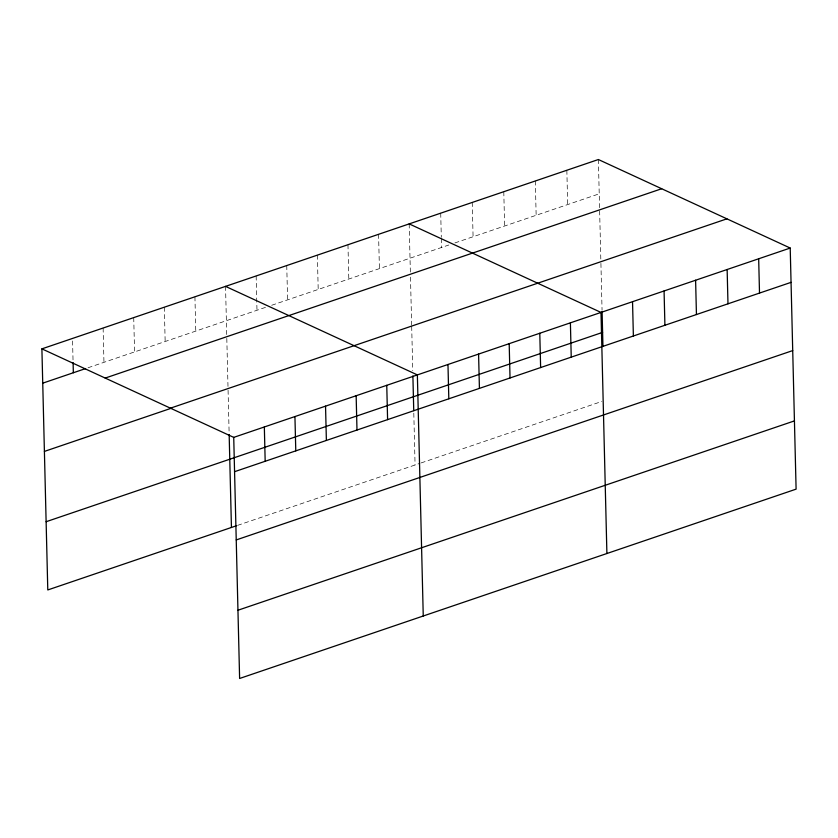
<?xml version="1.0" encoding="UTF-8"?>
<svg xmlns="http://www.w3.org/2000/svg" width="838" height="838" viewBox="0 0 838 838"><rect width="100%" height="100%" fill="white"/><g stroke="black" fill="none" stroke-linecap="round" stroke-linejoin="round"><path stroke-width="0.63" stroke-dasharray="4.19 3.14" d="M88.032 367.756L266.777 306.938M271.68 305.273L448.822 245M454.887 242.936L599.222 193.829M237.552 525.384L419.922 463.341M421.137 462.922L601.852 401.433M598.384 159.524L600.825 259.539M600.919 263.373L602.061 310.238M566.844 170.25L567.682 204.556M535.314 180.977L536.152 215.282M503.785 191.713L504.623 226.019M472.244 202.44L473.082 236.745M440.715 213.166L441.301 237.311M441.333 238.579L441.553 247.472M409.174 223.893L410.358 272.099M410.484 277.158L411.657 325.175M411.688 326.443L412.767 370.71M413.804 413.176L415.072 464.985M378.567 234.315L379.415 268.621M347.969 244.727L348.807 279.033M317.361 255.14L318.199 289.445M286.753 265.552L287.591 299.857M256.145 275.964L256.983 310.269M225.537 286.376L226.784 337.117M226.805 338.374L227.988 386.402M228.072 390.225L229.13 433.194M194.929 296.788L195.767 331.094M164.321 307.211L165.159 341.516M133.724 317.623L134.562 351.929M103.116 328.035L103.954 362.341M72.571 340.993L73.063 361.314"/><path stroke-width="1.26" d="M41.9 348.859L598.384 159.524L790.213 248.048L796.1 489.141L239.616 678.476L233.729 437.384L41.9 348.859L47.787 589.952L236.326 525.803M42.738 383.165L85.591 368.584M105.2 378.074L661.685 188.739M170.428 408.169L726.902 218.833M44.404 451.41L171.727 408.085M233.729 437.384L790.213 248.048M46.121 521.718L602.606 332.372M234.567 471.689L791.051 282.354M236.232 539.934L792.717 350.588M237.95 610.242L794.434 420.896M409.174 223.893L601.003 312.427L606.901 553.509M225.537 286.376L417.366 374.9L423.253 615.993M758.673 258.774L759.511 293.08M727.143 269.511L727.981 303.817M695.603 280.238L696.441 314.543M664.073 290.964L664.911 325.27M632.533 301.69L633.381 335.996M602.093 311.547L602.941 346.272M570.395 322.84L571.233 357.145M539.787 333.252L540.625 367.557M509.19 343.664L510.028 377.969M478.582 354.076L479.42 388.382M447.974 364.488L448.812 398.794M412.893 375.916L413.742 410.651M386.758 385.323L387.596 419.629M356.15 395.735L356.988 430.041M325.542 406.147L326.38 440.453M294.934 416.559L295.783 450.865M264.337 426.971L265.175 461.277M229.162 434.493L231.435 527.469M73.095 362.592L73.346 372.753"/></g></svg>
